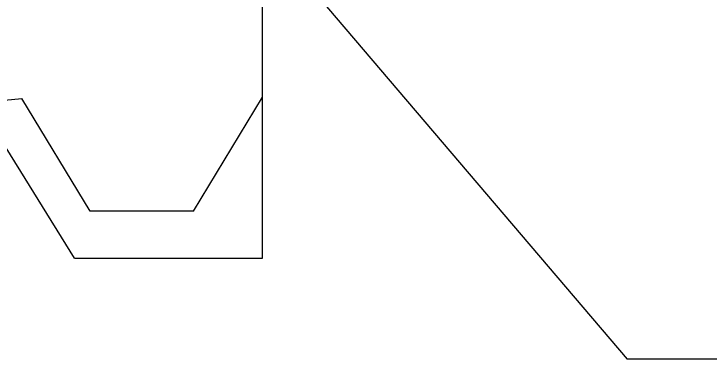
# Model space of a CAD drawing. Extents: x -248860 to 1018944, y -1060852 to 188626.
# Drawn here: x 918319 to 920776, y 38425 to 39644 of the extents above; entities that cross this region are included whole.
import ezdxf

# ---------------------------------------------------------------- set-up
doc = ezdxf.new("R2010")
doc.units = 0
doc.header["$LTSCALE"] = 1000
doc.header["$MEASUREMENT"] = 0
doc.layers.add('03', color=3, linetype='CONTINUOUS')
doc.layers.add('09', color=2, linetype='CONTINUOUS')

msp = doc.modelspace()

# ---------------------------------------------------------------- linework, layer by layer
at = {"layer": '03'}
for p, q in [((919257.1, 39865.2), (920483.6, 38425.2)), ((918953.1, 38948), (919196.3, 39350.4)), ((917215.2, 39245), (918347.9, 39345.3)), ((918588, 38948), (918347.9, 39345.3)), ((918953.1, 38948), (918588, 38948)), ((922426.3, 38425.2), (920483.6, 38425.2))]:
    msp.add_line(p, q, dxfattribs=at)
at = {"layer": '09'}
for p, q in [((919196.3, 38781), (919196.3, 41626.2)), ((918532.6, 38781), (918242.5, 39250.8)), ((918532.6, 38781), (919196.3, 38781))]:
    msp.add_line(p, q, dxfattribs=at)

doc.saveas('drawing.dxf')
